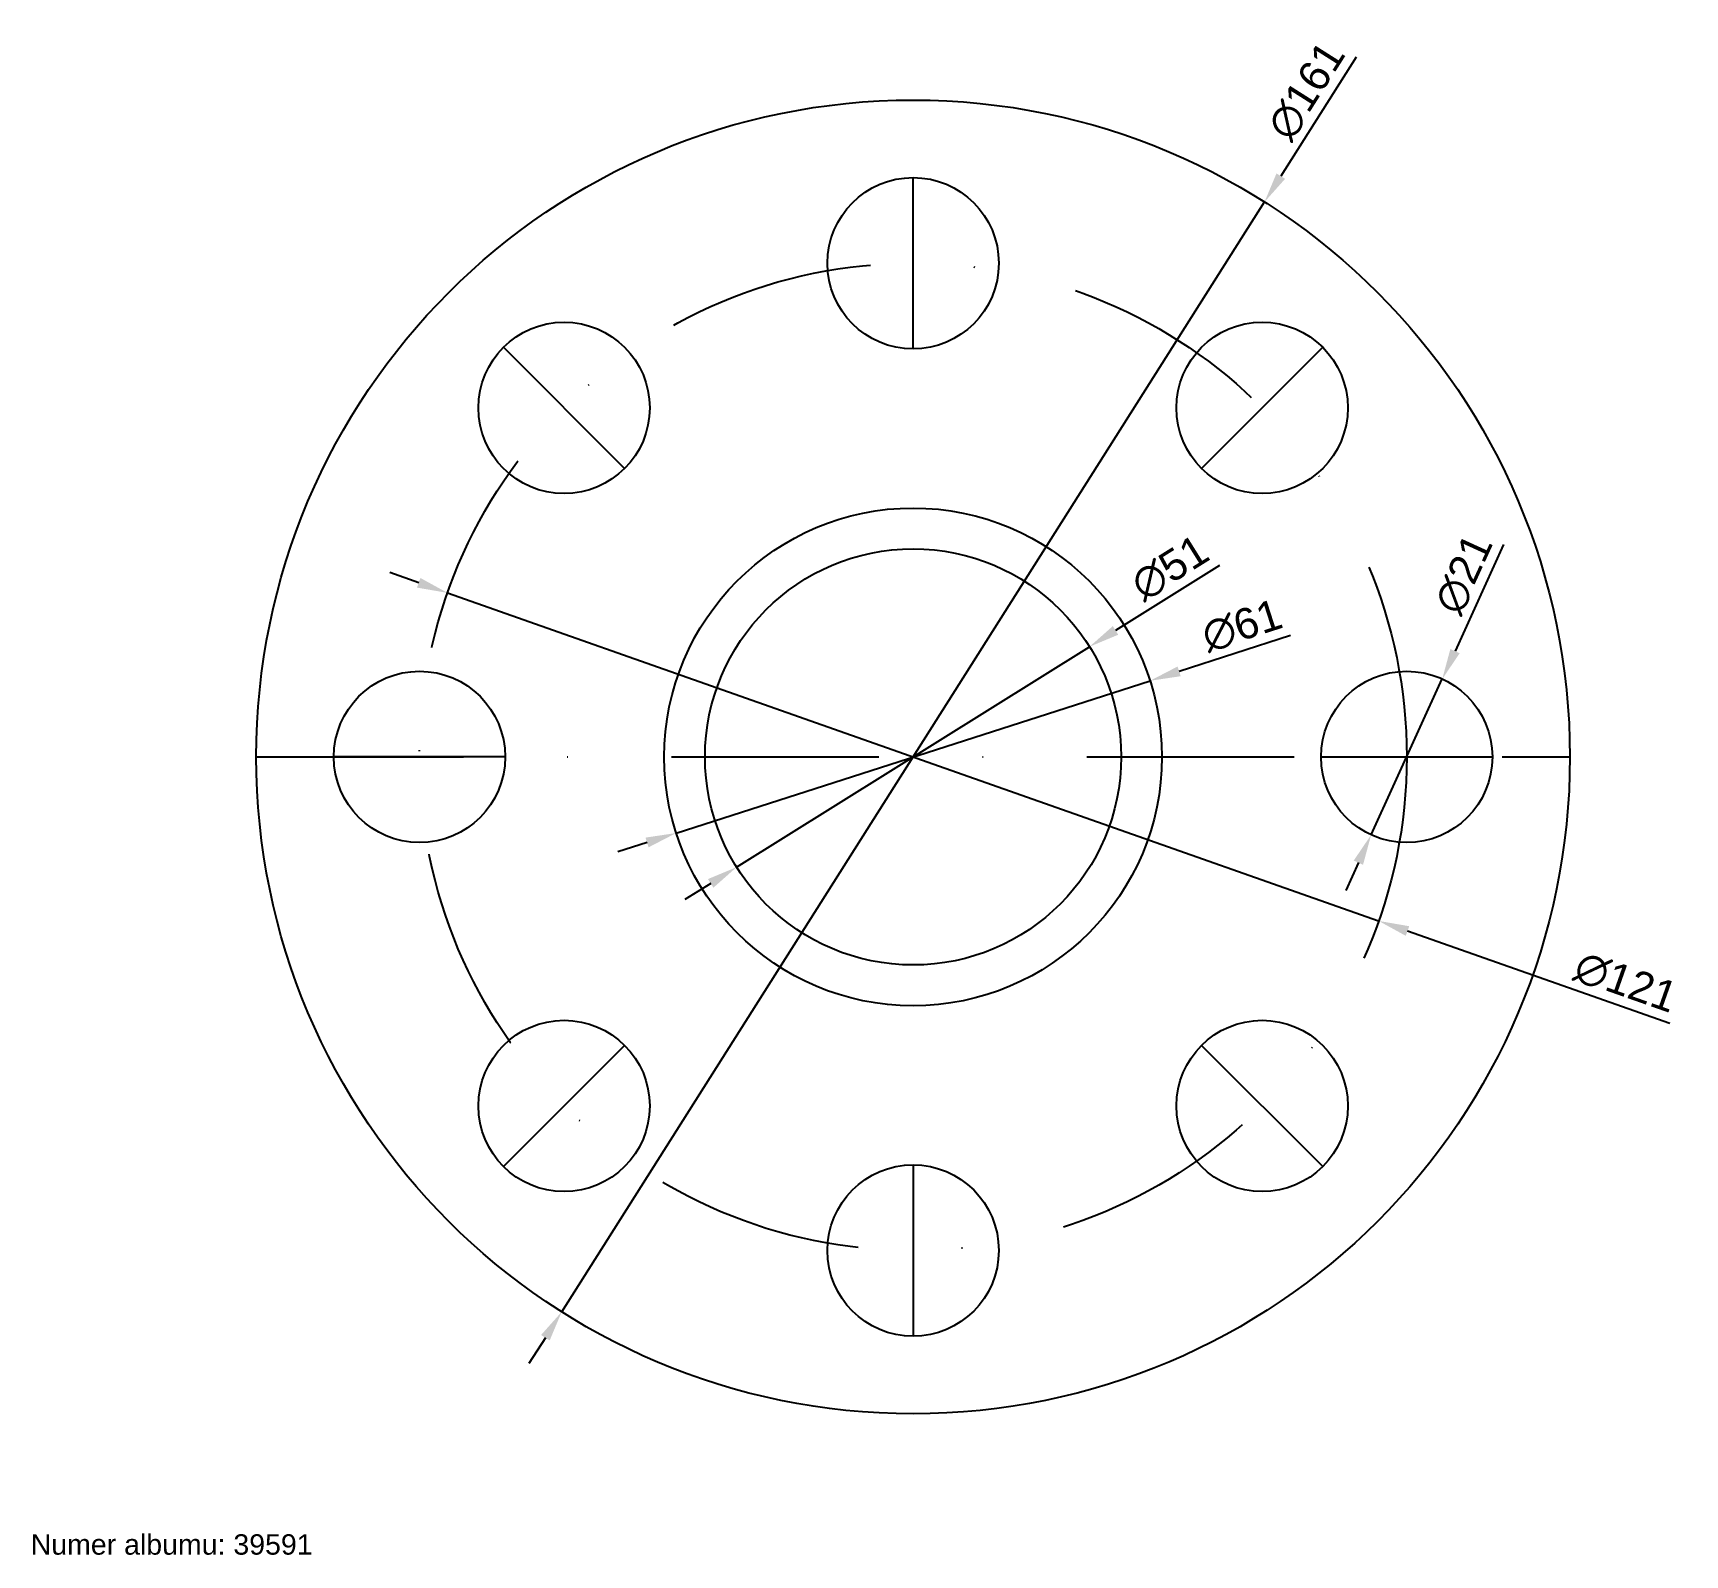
# Model space of a CAD drawing. Header units: millimetres. Extents: x 3 to 205, y 2 to 189.
import ezdxf

# ---------------------------------------------------------------- set-up
doc = ezdxf.new("R2010")
doc.units = ezdxf.units.MM
doc.linetypes.add('KRESKAKROPKAX2', pattern=[50.8, 25.4, -12.7, 0, -12.7])
doc.layers.add('symetria', color=90, linetype='KRESKAKROPKAX2')
doc.layers.add('wymiar', color=10, linetype='Continuous')
doc.styles.get("Standard").update_dxf_attribs({"font": 'arial.ttf'})
doc.dimstyles.new('ISO-25', dxfattribs={"dimscale": 1.5, "dimtxt": 2.5, "dimasz": 2.5, "dimexe": 1.25, "dimexo": 0.625, "dimtad": 1, "dimtxsty": 'Standard', "dimcen": 2.5, "dimadec": 0, "dimazin": 0, "dimtfac": 1, "dimtmove": 0, "dimatfit": 3, "dimfxl": 1, "dimarcsym": 0})

# ---------------------------------------------------------------- blocks, each defined once
blk = doc.blocks.new('*U8')
blk.add_circle((0, 0), 10.5)
at = {"layer": 'symetria'}
blk.add_line((0, 10.5), (0, -10.5), dxfattribs=at)
blk = doc.blocks.new('*U9')
at = {"color": 0, "linetype": 'ByBlock', "lineweight": -2, "transparency": 16777216}
for p, rotation in [((110.5, 160.5), 180), ((67.72, 142.78), 225.0000000000001), ((153.28, 142.78), 135), ((50, 100), 270), ((171, 100), 90), ((67.72, 57.22), 315), ((153.28, 57.22), 44.99999999999999)]:
    blk.add_blockref('*U8', p, dxfattribs=dict(at, rotation=rotation))
blk.add_blockref('*U8', (110.5, 39.5), dxfattribs=at)
blk = doc.blocks.new('*D10')
at = {"layer": 'Defpoints', "color": 0, "transparency": 16777216}
for p in [(132.13, 113.51), (88.87, 86.49)]:
    blk.add_point(p, dxfattribs=at)
at = {"layer": 'wymiar', "color": 0, "lineweight": -2, "transparency": 16777216}
for p, q in [((148.05, 123.46), (135.31, 115.5)), ((88.87, 86.49), (132.13, 113.51)), ((85.69, 84.5), (82.51, 82.51))]:
    blk.add_line(p, q, dxfattribs=at)
at = {"layer": 'wymiar', "color": 0, "transparency": 16777216}
for points in [[(134.98, 116.03), (135.64, 114.97), (132.13, 113.51)], [(85.36, 85.03), (86.02, 83.97), (88.87, 86.49)]]:
    blk.add_solid(points, dxfattribs=at)
at = {"layer": 'wymiar', "color": 0, "transparency": 16777216, "insert": (141.99, 123.16), "char_height": 3.75, "attachment_point": 5, "rotation": 31.996}
blk.add_mtext('∅51', dxfattribs=at)
blk = doc.blocks.new('*D11')
at = {"layer": 'Defpoints', "color": 0, "transparency": 16777216}
for p in [(139.54, 109.33), (81.46, 90.67)]:
    blk.add_point(p, dxfattribs=at)
at = {"layer": 'wymiar', "color": 0, "lineweight": -2, "transparency": 16777216}
for p, q in [((156.77, 114.87), (143.11, 110.48)), ((81.46, 90.67), (139.54, 109.33)), ((77.89, 89.52), (74.32, 88.37))]:
    blk.add_line(p, q, dxfattribs=at)
at = {"layer": 'wymiar', "color": 0, "transparency": 16777216}
for points in [[(142.92, 111.08), (143.3, 109.89), (139.54, 109.33)], [(77.7, 90.11), (78.08, 88.92), (81.46, 90.67)]]:
    blk.add_solid(points, dxfattribs=at)
at = {"layer": 'wymiar', "color": 0, "transparency": 16777216, "insert": (150.82, 116.07), "char_height": 3.75, "attachment_point": 5, "rotation": 17.8193}
blk.add_mtext('∅61', dxfattribs=at)
blk = doc.blocks.new('*D12')
at = {"layer": 'Defpoints', "color": 0, "transparency": 16777216}
for p in [(175.36, 109.55), (166.64, 90.45)]:
    blk.add_point(p, dxfattribs=at)
at = {"layer": 'wymiar', "color": 0, "lineweight": -2, "transparency": 16777216}
for p, q in [((182.88, 126.02), (176.92, 112.96)), ((166.64, 90.45), (175.36, 109.55)), ((165.08, 87.04), (163.52, 83.63))]:
    blk.add_line(p, q, dxfattribs=at)
at = {"layer": 'wymiar', "color": 0, "transparency": 16777216}
for points in [[(176.35, 113.22), (177.49, 112.7), (175.36, 109.55)], [(164.51, 87.3), (165.65, 86.78), (166.64, 90.45)]]:
    blk.add_solid(points, dxfattribs=at)
at = {"layer": 'wymiar', "color": 0, "transparency": 16777216, "insert": (177.99, 122.42), "char_height": 3.75, "attachment_point": 5, "rotation": 65.4618}
blk.add_mtext('∅21', dxfattribs=at)
blk = doc.blocks.new('*D13')
at = {"layer": 'Defpoints', "color": 0, "transparency": 16777216}
for p in [(153.57, 168.01), (67.43, 31.99)]:
    blk.add_point(p, dxfattribs=at)
at = {"layer": 'wymiar', "color": 0, "lineweight": -2, "transparency": 16777216}
for p, q in [((164.81, 185.77), (155.57, 171.18)), ((67.43, 31.99), (153.57, 168.01)), ((65.43, 28.82), (63.42, 25.65))]:
    blk.add_line(p, q, dxfattribs=at)
at = {"layer": 'wymiar', "color": 0, "transparency": 16777216}
for points in [[(155.04, 171.51), (156.1, 170.85), (153.57, 168.01)], [(64.9, 29.15), (65.96, 28.49), (67.43, 31.99)]]:
    blk.add_solid(points, dxfattribs=at)
at = {"layer": 'wymiar', "color": 0, "transparency": 16777216, "insert": (158.7, 181.64), "char_height": 3.75, "attachment_point": 5, "rotation": 57.6571}
blk.add_mtext('∅161', dxfattribs=at)
blk = doc.blocks.new('*D15')
at = {"layer": 'Defpoints', "color": 0, "transparency": 16777216}
for p in [(53.44, 120.1), (167.56, 79.9)]:
    blk.add_point(p, dxfattribs=at)
at = {"layer": 'wymiar', "color": 0, "lineweight": -2, "transparency": 16777216}
for p, q in [((49.9, 121.34), (46.36, 122.59)), ((53.44, 120.1), (167.56, 79.9)), ((203.25, 67.33), (171.1, 78.66))]:
    blk.add_line(p, q, dxfattribs=at)
at = {"layer": 'wymiar', "color": 0, "transparency": 16777216}
for points in [[(50.11, 121.93), (49.69, 120.75), (53.44, 120.1)], [(171.31, 79.25), (170.89, 78.07), (167.56, 79.9)]]:
    blk.add_solid(points, dxfattribs=at)
at = {"layer": 'wymiar', "color": 0, "transparency": 16777216, "insert": (197.86, 72.37), "char_height": 3.75, "attachment_point": 5, "rotation": 340.5973}
blk.add_mtext('∅121', dxfattribs=at)

msp = doc.modelspace()

# ---------------------------------------------------------------- linework, layer by layer
for radius in [80.5, 30.5, 25.5]:
    msp.add_circle((110.5, 100), radius)
at = {"layer": 'symetria'}
msp.add_line((30, 100), (191, 100), dxfattribs=at)
msp.add_circle((110.5, 100), 60.5, dxfattribs=at)

# ---------------------------------------------------------------- block references
msp.add_blockref('*U9', (0, 0))

# ---------------------------------------------------------------- texts
at = {"insert": (2.345, 4.728), "char_height": 2.5, "attachment_point": 1}
msp.add_mtext_dynamic_manual_height_columns('Numer albumu: 39591', width=52.9965, gutter_width=12.5, heights=[0], dxfattribs=at)

# ---------------------------------------------------------------- dimensions: what is measured, and where the dimension line sits
at = {"layer": 'wymiar'}
for p1, p2, picture, middle in [((67.434, 31.989), (153.566, 168.011), '*D13', (158.696, 181.639)), ((166.639, 90.448), (175.361, 109.552), '*D12', (177.987, 122.425)), ((81.463, 90.667), (139.537, 109.333), '*D11', (150.819, 116.066))]:
    dim = msp.add_diameter_dim_2p(p1=p1, p2=p2, dimstyle='ISO-25', dxfattribs=at)
    dim.commit()
    dim.dimension.update_dxf_attribs({"geometry": picture, "text_midpoint": middle})
for p1, p2, picture, middle in [((88.874, 86.489), (132.126, 113.511), '*D10', (143.558, 120.654)), ((53.436, 120.098), (167.564, 79.902), '*D15', (196.876, 69.578))]:
    dim = msp.add_diameter_dim_2p(p1=p1, p2=p2, dimstyle='ISO-25', dxfattribs=at)
    dim.commit()
    dim.dimension.update_dxf_attribs({"geometry": picture, "text_midpoint": middle, "dimtype": 163})

doc.saveas('drawing.dxf')
